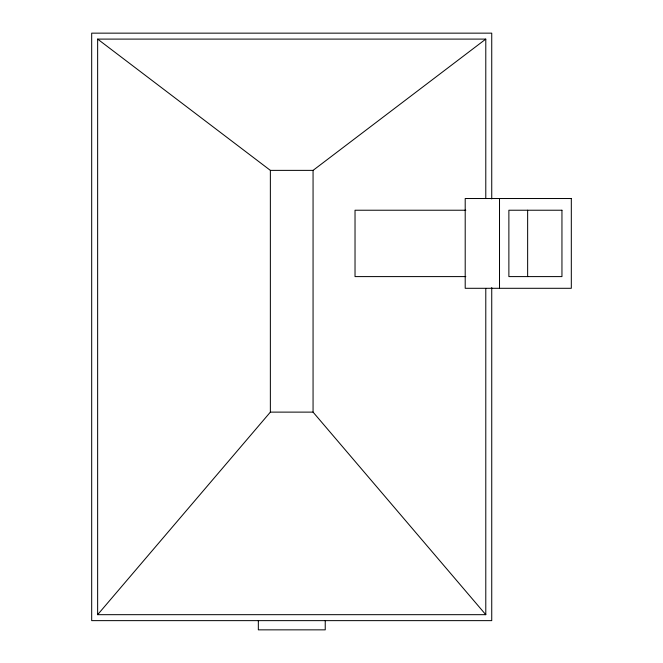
<?xml version="1.0" encoding="UTF-8"?>
<svg xmlns="http://www.w3.org/2000/svg" width="663" height="663" viewBox="0 0 663 663"><rect width="100%" height="100%" fill="white"/><g stroke="black" fill="none" stroke-linecap="round" stroke-linejoin="round"><path stroke-width="0.99" d="M97.643 614.676L270.363 412.121L270.363 170.374L97.643 39.1L97.643 614.676L485.788 614.676L485.788 288.587M270.363 170.374L313.06 170.374L485.788 39.1L485.788 198.527M97.643 39.1L485.788 39.1M465.816 210.229L355.028 210.229L355.028 276.595L465.816 276.595M270.363 412.121L313.06 412.121L485.788 614.676M527.64 210.229L527.64 276.595M499.512 198.519L499.512 288.297M491.739 198.925L491.739 33.15L91.685 33.15L91.685 620.634L491.739 620.634L491.739 287.585M325.235 620.634L325.235 629.85L258.338 629.85L258.338 620.634M313.06 170.374L313.06 412.121M571.315 198.519L465.202 198.519L465.202 288.297L571.315 288.297L571.315 198.519M561.951 210.229L508.877 210.229L508.877 276.595L561.951 276.595L561.951 210.229"/></g></svg>
